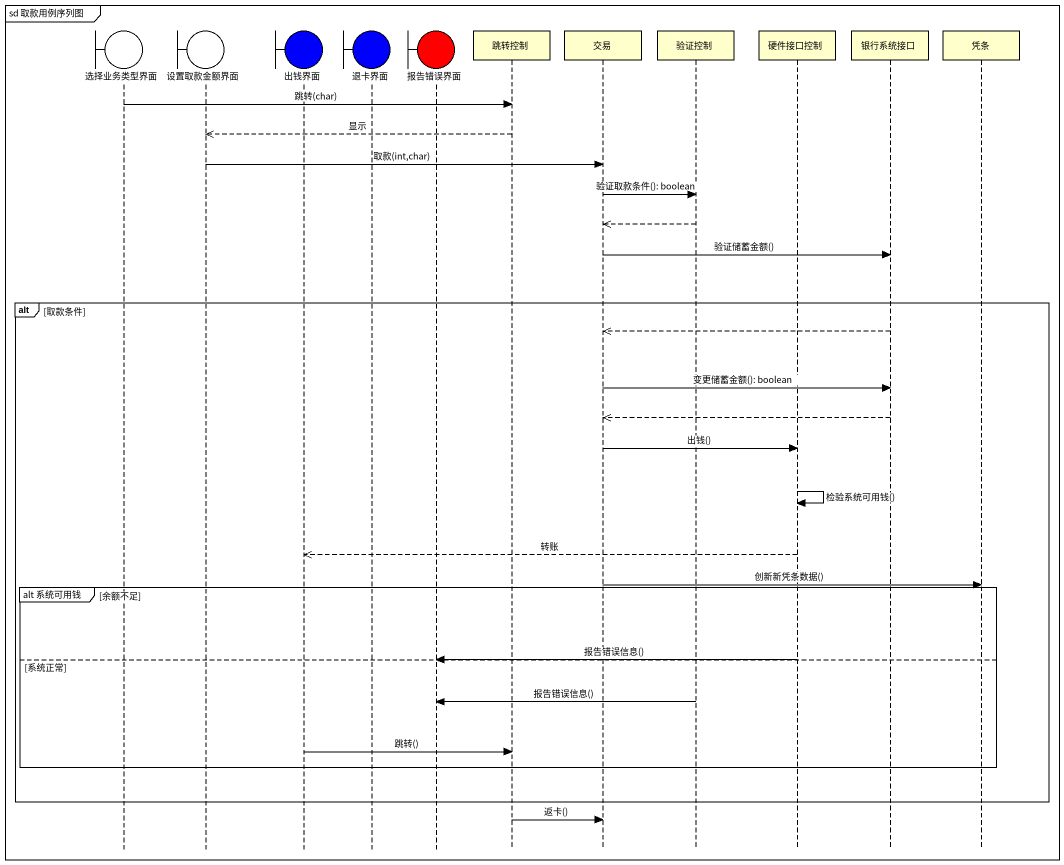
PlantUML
@startuml
mainframe sd 取款用例序列图
hide footbox
boundary 选择业务类型界面
boundary 设置取款金额界面
boundary 出钱界面 #0000FF
boundary 退卡界面 #0000FF
boundary 报告错误界面 #FF0000
participant 跳转控制
participant 交易
participant 验证控制
participant 硬件接口控制
participant 银行系统接口
participant 凭条

选择业务类型界面 -> 跳转控制 : 跳转(char)
跳转控制 -->> 设置取款金额界面 : 显示
设置取款金额界面 -> 交易 : 取款(int,char)
交易 -> 验证控制 : 验证取款条件(): boolean
验证控制 -->> 交易
交易 -> 银行系统接口 : 验证储蓄金额()
alt 取款条件
  银行系统接口 -->> 交易
  交易 -> 银行系统接口 : 变更储蓄金额(): boolean
  银行系统接口 -->> 交易
  交易 -> 硬件接口控制 : 出钱()
  硬件接口控制 -> 硬件接口控制 : 检验系统可用钱()
  硬件接口控制 -->> 出钱界面 : 转账
  交易 -> 凭条 : 创新新凭条数据()
  group alt 系统可用钱 [余额不足]
  else 系统正常
    硬件接口控制 -> 报告错误界面 : 报告错误信息()
    验证控制 -> 报告错误界面 : 报告错误信息()
    出钱界面 -> 跳转控制 : 跳转()
  end
end
跳转控制 -> 交易 : 返卡()
@enduml
